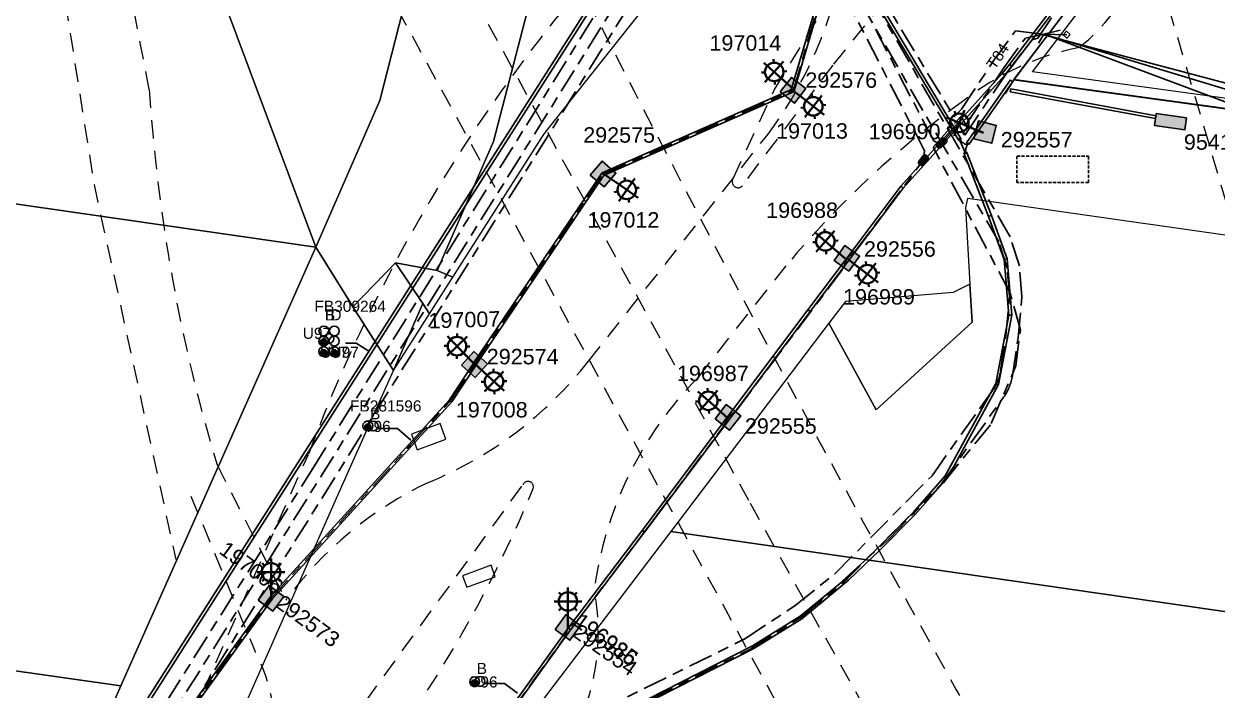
# Model space of a CAD drawing. Header units: metres. Extents: x 300929 to 302396, y 6244220 to 6246836.
# Drawn here: x 301390.1 to 301583.7, y 6244693.1 to 6244801.2 of the extents above; entities that cross this region are included whole.
import ezdxf
from ezdxf.enums import TextEntityAlignment as Align

# ---------------------------------------------------------------- set-up
doc = ezdxf.new("R2010")
doc.units = ezdxf.units.M
for name, pattern in [('Cable Exist UG', [8.2, 4, -1.2, 1.8, -1.2]), ('Dash', [5, 3, -2]), ('DASHED', [0.75, 0.5, -0.25])]:
    doc.linetypes.add(name, pattern=pattern)
doc.layers.get('0').update_dxf_attribs({"color": 6})
for name, color, linetype in [('$0$_User Miscellaneous1', 7, 'Continuous'), ('_User Miscellaneous1', 7, 'Continuous'), ('_User Miscellaneous5', 7, 'Continuous'), ('Duct_SP_EXT', 7, 'Continuous'), ('Equip_SL_EXT', 7, 'Continuous'), ('Equip_SP_SL_EXT', 7, 'Continuous'), ('Mains_HV_MOD', 3, 'Continuous'), ('Mains_LV_EXT', 7, 'Continuous'), ('Mains_SL_EXT', 7, 'Continuous'), ('Mains_SL_MOD', 3, 'Continuous'), ('Services_SP_EXT', 7, 'Continuous'), ('SupportsUG_SP_LV_EXT', 7, 'Continuous'), ('SupportsUG_SP_LV_SL_EXT', 7, 'Continuous'), ('Trench_SP_EXT', 7, 'Continuous')]:
    doc.layers.add(name, color=color, linetype=linetype)
for name, color, linetype, lineweight in [('Cadastre Developer_SP_EXT', 7, 'Continuous', 5), ('Cadastre Land Parcels_SP_EXT', 7, 'Continuous', 5), ('Cadastre Roads_SP_EXT', 7, 'Continuous', 5)]:
    doc.layers.add(name, color=color, linetype=linetype, lineweight=lineweight)
doc.layers.add('UNKNOWN_FEATURES', color=1, linetype='DASHED', plot=False)
doc.styles.add('COLUMN_LABEL', font='arial.ttf')
doc.styles.add('iecARIAL', font='arial.ttf', dxfattribs={"height": 2})
doc.styles.add('POLE_LABEL', font='arial.ttf')
doc.styles.get("Standard").update_dxf_attribs({"font": 'arial.ttf'})

# ---------------------------------------------------------------- blocks, each defined once
blk = doc.blocks.new('COLUMN_EXT')
blk.add_hatch(color=256).paths.add_polyline_path([(-1.49, 1.48), (-1.49, -1.49), (1.48, -1.49), (1.48, 1.48)])
blk.add_lwpolyline([(-1.49, -1.49), (1.48, -1.49), (1.48, 1.48), (-1.49, 1.48)], close=True)
for tag, height, style, flags, p in [('ASSET_NUM', 2.5, 'COLUMN_LABEL', 8, (2, 2)), ('STRUCTURE_PLANT_NUMBER', 0.2, 'POLE_LABEL', 9, (1.81, 0.03)), ('STREET_CODE', 0.2, 'COLUMN_LABEL', 9, (1.81, -0.2))]:
    blk.add_attdef(tag, text='', height=height, dxfattribs=dict(style=style, flags=flags)).set_placement(p, align=Align.MIDDLE_LEFT)
at = {"flags": 9}
for tag, p in [('COLUMN_TYPE', (1.81, -0.4)), ('OWNED_BY', (1.81, -0.6)), ('STATE', (1.81, -0.8)), ('USAGE', (1.81, -1)), ('STREETNAME', (1.81, -1.6)), ('SUBURB', (1.81, -1.8)), ('LEGEND', (1.81, -1.2)), ('LOCATION', (1.81, -1.4)), ('NOTES', (1.81, -2))]:
    blk.add_attdef(tag, text='', height=0.2, dxfattribs=at).set_placement(p, align=Align.MIDDLE_LEFT)
at = {"flags": 1}
blk.add_attdef('Z', (1.81, -2.35), '', height=0.2, dxfattribs=at)
blk = doc.blocks.new('PILLAR_EXT')
blk.add_hatch(color=256).paths.add_polyline_path([(-2.475, 0.99), (-2.475, -0.99), (2.475, -0.99), (2.475, 0.99)])
blk.add_lwpolyline([(-2.475, -0.99), (2.475, -0.99), (2.475, 0.99), (-2.475, 0.99)], close=True)
at = {"style": 'iecARIAL', "flags": 8}
blk.add_attdef('ASSET_NUM', (1.5, 3.5), '', height=2.5, dxfattribs=at)
for tag, p, flags in [('OWNED_BY', (0, -0.2), 9), ('STATE', (0, -0.4), 9), ('SUPPORT_TYPE', (0, -0.6), 9), ('STREETNAME', (0, -1.8), 9), ('SUBURB', (0, -2), 1), ('USAGE', (0, -0.8), 9), ('LEGEND', (0, -1), 9), ('LOCATION', (0, -1.2), 9), ('NOTES', (0, -1.4), 9), ('PARENT', (0, -1.6), 9)]:
    blk.add_attdef(tag, p, '', height=0.2, dxfattribs=dict(flags=flags))
blk = doc.blocks.new('DUCT_EXT')
blk.add_circle((0, 0.8), 0.8)
at = {"flags": 1}
blk.add_attdef('Z', (0, 0), '', height=0.2, dxfattribs=at)
at = {"flags": 9}
for tag, p in [('DUCT_CODE', (0, 0)), ('XSECT_TYPE', (0, -0.2)), ('STATE', (0, -0.6)), ('FB_REFERENCE', (0, -0.4)), ('NOTES', (0, -0.8))]:
    blk.add_attdef(tag, text='', height=0.2, dxfattribs=at).set_placement(p, align=Align.MIDDLE_LEFT)
blk = doc.blocks.new('*U53')
at = {"lineweight": 40}
for p, q in [((0, 1.97), (0, 6.47)), ((-2.25, 4.22), (2.25, 4.22)), ((-1.46, 5.68), (-1.06, 5.28)), ((1.46, 5.68), (1.06, 5.28)), ((-1.46, 2.76), (-1.06, 3.16)), ((0, 0), (0, 2.72)), ((1.46, 2.76), (1.06, 3.16))]:
    blk.add_line(p, q, dxfattribs=at)
blk.add_circle((0, 4.22), 1.5, dxfattribs=at)
at = {"style": 'iecARIAL', "flags": 8}
blk.add_attdef('ASSET_NUM', (1.5, 1.5), '', height=2.5, dxfattribs=at)
for tag, p, height, flags in [('OPERATING_VOLTAGE', (0.98, -1.65), 0.2, 9), ('ORIENTATION', (0.98, -1.85), 0.2, 9), ('OWNED_BY', (0.98, -2.05), 0.2, 9), ('CONSTRUCTED_VOLTAGE', (0.98, -0.65), 0.2, 9), ('CONTROL_TYPE', (0.98, -0.85), 0.2, 9), ('LANTERN_PURPOSE', (0.98, -1.05), 0.2, 9), ('LANTERN_TYPE', (0.98, -1.25), 0.2, 9), ('NO_PHASES', (0.98, -1.45), 0.2, 9), ('LNUMBER', (2.18, -3.25), 2.5, 8), ('STATE', (0.98, -2.25), 0.2, 9), ('USAGE', (0.98, -2.45), 0.2, 9), ('CEXIST', (0.98, -2.65), 0.2, 9), ('CNEW', (0.98, -2.85), 0.2, 9), ('CNUMBER', (0.98, -3.05), 0.2, 9), ('CREMOVE', (0.98, -3.25), 0.2, 9), ('CREPLACE', (0.98, -3.45), 0.2, 9), ('LKINGHEIGHT', (0.98, -3.65), 0.2, 9), ('LBRACKET', (0.98, -3.85), 0.2, 9), ('LBRACKETVOCAB', (0.98, -4.05), 0.2, 9), ('LCATEGORY', (0.98, -4.25), 0.2, 9), ('LCHARGE1', (0.98, -4.45), 0.2, 9), ('LCHARGE1PERCENT', (0.98, -4.65), 0.2, 9), ('LCHARGE2', (0.98, -4.85), 0.2, 9), ('LCHARGE2PERCENT', (0.98, -5.05), 0.2, 9), ('LCHARGE3', (0.98, -5.25), 0.2, 9), ('LCHARGE3PERCENT', (0.98, -5.45), 0.2, 9), ('LEXIST', (0.98, -5.65), 0.2, 9), ('LLAMP', (0.98, -5.85), 0.2, 9), ('LLAMPVOCAB', (0.98, -6.05), 0.2, 9), ('LMAST', (0.98, -6.25), 0.2, 9), ('LMASTVOCAB', (0.98, -6.45), 0.2, 9), ('LNEW', (0.98, -6.65), 0.2, 9), ('LANTNUMBER', (0.98, -6.85), 0.2, 9), ('LOUTREACH', (0.98, -7.25), 0.2, 9), ('LOUTREACHVOCAB', (0.98, -7.45), 0.2, 9), ('LRATECODE', (0.98, -7.65), 0.2, 9), ('LREMOVE', (0.98, -7.85), 0.2, 9), ('STREETNAME', (0.98, -9.25), 0.2, 9), ('SUBURB', (0.98, -9.45), 0.2, 1), ('LREPLACE', (0.98, -8.05), 0.2, 9), ('LTYPE', (0.98, -8.25), 0.2, 9), ('LTYPEVOCAB', (0.98, -8.45), 0.2, 9), ('LEGEND', (0.98, -8.65), 0.2, 9), ('LOCATION', (0.98, -8.85), 0.2, 9), ('NOTES', (0.98, -9.05), 0.2, 9)]:
    blk.add_attdef(tag, p, '', height=height, dxfattribs=dict(flags=flags))
blk = doc.blocks.new('CCP_EXT')
at = {"flags": 9}
for tag, p in [('STATE', (0, -1.8)), ('NOTES', (0, -2))]:
    blk.add_attdef(tag, text='', height=0.2, dxfattribs=at).set_placement(p, align=Align.MIDDLE_LEFT)
blk.add_wipeout([(0, 0.57), (0.57, 0), (0, -0.57), (-0.57, 0)])
blk.add_lwpolyline([(-0.57, 0), (0, 0.57), (0.57, 0), (0, -0.57), (-0.57, 0)])
at = {"flags": 1}
blk.add_attdef('Z', (0, 0), '', height=0.2, dxfattribs=at)
at = {"flags": 9}
for tag, p in [('CCP_TYPE', (0, 0)), ('CONSTRUCTED_VOLTAGE', (0, -0.2)), ('OPERATING_VOLTAGE', (0, -0.6)), ('ORIENTATION', (0, -0.8)), ('OWNED_BY', (0, -1)), ('NO_PHASES', (0, -0.4)), ('USAGE', (0, -1.2)), ('LEGEND', (0, -1.4)), ('LIFE_SUPPORT', (0, -1.6))]:
    blk.add_attdef(tag, text='', height=0.2, dxfattribs=at).set_placement(p, align=Align.MIDDLE_LEFT)
blk = doc.blocks.new('SL_STJ_EXT')
h = blk.add_hatch(color=256)
edge = h.paths.add_edge_path()
edge.add_ellipse((-0.59, 0.13), major_axis=(0.226, 0.226), ratio=1, start_angle=45, end_angle=135)
edge.add_line((-0.91, 0.13), (-0.91, -0.13))
edge.add_ellipse((-0.59, -0.13), major_axis=(0.226, 0.226), ratio=1, start_angle=135, end_angle=225)
edge.add_line((-0.59, -0.45), (0.59, -0.45))
edge.add_ellipse((0.59, -0.13), major_axis=(-0.226, 0.226), ratio=1, start_angle=135, end_angle=225)
edge.add_line((0.91, -0.13), (0.91, 0.13))
edge.add_ellipse((0.59, 0.13), major_axis=(-0.226, 0.226), ratio=1, start_angle=225, end_angle=315)
edge.add_line((0.59, 0.45), (-0.59, 0.45))
blk.add_lwpolyline([(-0.91, 0.13), (-0.91, -0.13, 0.414214), (-0.59, -0.45), (0.59, -0.45, 0.414214), (0.91, -0.13), (0.91, 0.13, 0.414214), (0.59, 0.45), (-0.59, 0.45, 0.414214)], format="xyb", close=True)
at = {"flags": 1}
blk.add_attdef('Z', (0, 0), '', height=0.2, dxfattribs=at)
at = {"flags": 9}
for tag, p in [('ORIENTATION', (0, 0)), ('USAGE', (0, -0.2)), ('LEGEND', (0, -0.4)), ('NOTES', (0, -0.6))]:
    blk.add_attdef(tag, text='', height=0.2, dxfattribs=at).set_placement(p, align=Align.MIDDLE_LEFT)
blk = doc.blocks.new('CABLE_LARGE_EXT')
h = blk.add_hatch(color=256)
edge = h.paths.add_edge_path()
edge.add_arc((0, 0.55), 0.55, 0, 360)
blk.add_circle((0, 0.55), 0.55)
at = {"flags": 1}
blk.add_attdef('Z', (0, 0), '', height=0.2, dxfattribs=at)
at = {"flags": 9}
for tag, p in [('COND_CODE', (0, 0)), ('STATE', (0, -0.4)), ('XSECT_SIZE', (0, -0.6)), ('FB_REFERENCE', (0, -0.2)), ('NOTES', (0, -0.8))]:
    blk.add_attdef(tag, text='', height=0.2, dxfattribs=at).set_placement(p, align=Align.MIDDLE_LEFT)

msp = doc.modelspace()

# ---------------------------------------------------------------- linework, layer by layer
at = {"layer": '_User Miscellaneous1', "lineweight": 0}
for p, q in [((301550.68, 6244792.12), (301549.28, 6244789.83)), ((301574.68, 6244788.83), (301582.47, 6244787.77))]:
    msp.add_line(p, q, dxfattribs=at)
at = {"layer": '_User Miscellaneous5'}
for p, q in [((301407.97, 6244688.34), (301510.41, 6244848.98)), ((301408.37, 6244688.08), (301510.81, 6244848.72)), ((301527.37, 6244833.95), (301514.6, 6244790.45)), ((301527.83, 6244833.82), (301515.06, 6244790.31)), ((301527.39, 6244806.24), (301541.77, 6244782.25)), ((301527.8, 6244806.49), (301542.18, 6244782.49)), ((301548.83, 6244793.11), (301550.02, 6244794.57)), ((301550.02, 6244794.57), (301550.01, 6244794.56)), ((301550.01, 6244794.56), (301550.2, 6244794.41)), ((301550.02, 6244794.57), (301550.2, 6244794.41)), ((301550.39, 6244794.26), (301550.2, 6244794.41)), ((301550.39, 6244794.27), (301550.2, 6244794.41)), ((301541.59, 6244785.07), (301548.83, 6244793.11)), ((301541.95, 6244784.75), (301549.2, 6244792.8)), ((301548.83, 6244793.11), (301549.02, 6244792.96)), ((301549.2, 6244792.8), (301549.02, 6244792.96)), ((301549.2, 6244792.8), (301550.39, 6244794.26)), ((301550.39, 6244794.26), (301550.39, 6244794.27)), ((301514.73, 6244790.6), (301483.9, 6244777.01)), ((301514.73, 6244790.6), (301514.83, 6244790.38)), ((301543.03, 6244781.88), (301550.14, 6244792.08)), ((301543.42, 6244781.61), (301550.53, 6244791.8)), ((301550.14, 6244792.08), (301550.33, 6244791.94)), ((301550.21, 6244790.64), (301550.16, 6244790.4)), ((301550.21, 6244790.64), (301573.79, 6244786.28)), ((301550.53, 6244791.8), (301550.33, 6244791.94)), ((301514.93, 6244790.16), (301484.22, 6244776.62)), ((301514.6, 6244790.45), (301514.83, 6244790.38)), ((301514.93, 6244790.16), (301514.83, 6244790.38)), ((301515.06, 6244790.31), (301514.83, 6244790.38)), ((301550.12, 6244790.16), (301550.16, 6244790.4)), ((301550.12, 6244790.16), (301573.7, 6244785.81)), ((301532.38, 6244774.84), (301541.59, 6244785.07)), ((301532.75, 6244774.53), (301541.95, 6244784.75)), ((301541.59, 6244785.07), (301541.77, 6244784.91)), ((301541.59, 6244785.07), (301541.77, 6244784.91)), ((301541.95, 6244784.75), (301541.77, 6244784.91)), ((301541.95, 6244784.75), (301541.77, 6244784.91)), ((301573.7, 6244785.81), (301573.75, 6244786.05)), ((301573.79, 6244786.28), (301573.75, 6244786.05)), ((301541.77, 6244782.25), (301541.97, 6244782.37)), ((301542.18, 6244782.49), (301541.97, 6244782.37)), ((301543.03, 6244781.88), (301543.22, 6244781.75)), ((301543.42, 6244781.61), (301543.22, 6244781.75)), ((301542.61, 6244780.23), (301542.83, 6244780.32)), ((301546.61, 6244769.94), (301542.61, 6244780.23)), ((301543.05, 6244780.4), (301542.83, 6244780.32)), ((301547.06, 6244770.11), (301543.05, 6244780.4)), ((301483.9, 6244777.01), (301483.85, 6244776.94)), ((301483.9, 6244777.01), (301484.06, 6244776.81)), ((301483.85, 6244776.94), (301484.05, 6244776.8)), ((301484.25, 6244776.67), (301484.05, 6244776.8)), ((301484.22, 6244776.62), (301484.06, 6244776.81)), ((301484.22, 6244776.62), (301484.25, 6244776.67)), ((301523.61, 6244763.18), (301532.38, 6244774.84)), ((301523.99, 6244762.89), (301532.75, 6244774.53)), ((301532.38, 6244774.84), (301532.57, 6244774.69)), ((301532.75, 6244774.53), (301532.57, 6244774.69)), ((301546.61, 6244769.94), (301546.84, 6244770.03)), ((301549.13, 6244762.95), (301546.61, 6244769.94)), ((301547.06, 6244770.11), (301546.84, 6244770.03)), ((301549.6, 6244763.05), (301547.06, 6244770.11)), ((301523.61, 6244763.18), (301523.8, 6244763.03)), ((301523.99, 6244762.89), (301523.8, 6244763.03)), ((301549.13, 6244762.95), (301549.36, 6244763)), ((301549.89, 6244753.93), (301549.13, 6244762.95)), ((301549.6, 6244763.05), (301549.36, 6244763)), ((301550.38, 6244753.91), (301549.6, 6244763.05)), ((301547.76, 6244742.83), (301549.89, 6244753.93)), ((301548.22, 6244742.66), (301550.38, 6244753.91)), ((301549.89, 6244753.93), (301550.13, 6244753.92)), ((301550.38, 6244753.91), (301550.13, 6244753.92)), ((301539.59, 6244727.86), (301547.76, 6244742.83)), ((301539.98, 6244727.58), (301548.22, 6244742.66)), ((301547.76, 6244742.83), (301547.99, 6244742.74)), ((301548.22, 6244742.66), (301547.99, 6244742.74)), ((301534.35, 6244721.88), (301539.59, 6244727.86)), ((301534.7, 6244721.55), (301539.98, 6244727.58)), ((301539.59, 6244727.86), (301539.79, 6244727.72)), ((301539.98, 6244727.58), (301539.79, 6244727.72)), ((301528.59, 6244716.1), (301534.35, 6244721.88)), ((301528.92, 6244715.76), (301534.7, 6244721.55)), ((301534.35, 6244721.88), (301534.53, 6244721.72)), ((301534.7, 6244721.55), (301534.53, 6244721.72)), ((301523.54, 6244711.26), (301528.59, 6244716.1)), ((301523.86, 6244710.9), (301528.92, 6244715.76)), ((301528.59, 6244716.1), (301528.76, 6244715.93)), ((301528.92, 6244715.76), (301528.76, 6244715.93)), ((301516.04, 6244705.06), (301523.54, 6244711.26)), ((301523.54, 6244711.26), (301523.7, 6244711.08)), ((301516.32, 6244704.67), (301523.86, 6244710.9)), ((301523.86, 6244710.9), (301523.7, 6244711.08)), ((301508.28, 6244700.27), (301516.04, 6244705.06)), ((301508.51, 6244699.85), (301516.32, 6244704.67)), ((301516.04, 6244705.06), (301516.18, 6244704.87)), ((301516.32, 6244704.67), (301516.18, 6244704.87)), ((301477.02, 6244684.38), (301508.28, 6244700.27)), ((301477.26, 6244683.96), (301508.51, 6244699.85)), ((301508.28, 6244700.27), (301508.39, 6244700.06)), ((301508.51, 6244699.85), (301508.39, 6244700.06))]:
    msp.add_line(p, q, dxfattribs=at)
at = {"layer": 'Cadastre Developer_SP_EXT', "linetype": 'Dash'}
for points in [[(301375.98, 6244925.5), (301345.54, 6244999.92), (301448.25, 6244808), (301526.39, 6244665.04)], [(301410.42, 6244790.53), (301397.35, 6244857.71)], [(301391.35, 6244839.19), (301401.45, 6244775.1), (301414.73, 6244714.26)], [(301574.41, 6244808.61), (301614.06, 6244674.27)], [(301481.7, 6244746.46), (301510.83, 6244783.29)], [(301499.51, 6244743.88), (301513.92, 6244762.14)], [(301423.34, 6244666.5), (301400.2, 6244636.96), (301386.7, 6244619.81), (301436.23, 6244731.33)], [(301421.43, 6244729.61), (301432.57, 6244707.68)], [(301417.17, 6244724.56), (301427.52, 6244699.48)]]:
    msp.add_lwpolyline(points, dxfattribs=at)
for points in [[(301436.23, 6244731.33, -0.10941), (301497.44, 6244825.33)], [(301561.34, 6244797.36, 0.240923), (301573.24, 6244824.03)], [(301510.83, 6244783.29, 0.132169), (301523.77, 6244816.12)], [(301542.53, 6244788.7, -0.116185), (301561.34, 6244797.36)], [(301421.43, 6244729.61, -0.057737), (301410.42, 6244790.53)], [(301513.92, 6244762.14, -0.062626), (301542.53, 6244788.7)], [(301455.7, 6244726.79, 0.130836), (301481.7, 6244746.46)], [(301482.61, 6244709.29, -0.1632), (301499.51, 6244743.88)], [(301425.01, 6244663.06), (301471.06, 6244726.41), (301471.06, 6244726.41, -0.971458), (301472.7, 6244725.77), (301472.7, 6244725.77, -0.051952), (301452.8, 6244688.89)], [(301432.57, 6244707.68, -0.123092), (301455.7, 6244726.79)], [(301476.46, 6244681.35, 0.208429), (301482.61, 6244709.29)], [(301427.52, 6244699.48, -0.31575), (301423.34, 6244666.5)]]:
    msp.add_lwpolyline(points, format="xyb", dxfattribs=at)
at = {"layer": 'Cadastre Land Parcels_SP_EXT', "linetype": 'Continuous'}
msp.add_lwpolyline([(301719.92, 6245022.8), (301684.07, 6244967.45), (301575.13, 6244824.19), (301559.28, 6244803.38), (301550.68, 6244792.12), (301855.44, 6244750.39)], dxfattribs=at)
for points in [[(301398.6, 6244846.66), (301304.3, 6244860.35), (301293.21, 6244785.69), (301437.43, 6244764.96), (301416.15, 6244821.99), (301398.6, 6244846.66)], [(301466.27, 6244782.11), (301486.2, 6244858.8), (301465.92, 6244860.58), (301465.61, 6244859.41), (301465.08, 6244857.33), (301460.33, 6244837.71), (301447.81, 6244788.72), (301437.42, 6244764.96), (301442.79, 6244756.34), (301443.45, 6244755.29), (301450.36, 6244762.41), (301457.13, 6244761.14), (301466.27, 6244782.11)], [(301474.14, 6244782.73), (301474.71, 6244783.6), (301488.5, 6244800.99), (301492.06, 6244805.49), (301513.34, 6244827.71), (301493.48, 6244858.19), (301486.2, 6244858.8), (301466.27, 6244782.11), (301457.13, 6244761.14), (301459.68, 6244760.06), (301474.14, 6244782.73)], [(301460.33, 6244837.71), (301398.6, 6244846.66), (301416.15, 6244821.99), (301437.43, 6244764.96), (301447.81, 6244788.72), (301460.33, 6244837.71)], [(301405.81, 6244693.79), (301437.43, 6244764.96), (301293.21, 6244785.69), (301282.41, 6244711.31), (301405.81, 6244693.79)], [(301666.14, 6244755.25), (301596.76, 6244765.2), (301547.83, 6244772.2), (301543.2, 6244772.87), (301542.88, 6244771.36), (301543.57, 6244758.97), (301543.92, 6244752.77), (301528.38, 6244738.55), (301520.71, 6244752.64), (301495.02, 6244718.84), (301657.49, 6244695.37), (301666.14, 6244755.25)], [(301454.8, 6244755.8), (301450.36, 6244762.41), (301443.45, 6244755.29), (301450.05, 6244744.94), (301454.8, 6244755.8)], [(301543.92, 6244752.77), (301543.57, 6244758.97), (301540.88, 6244757.59), (301523.39, 6244756.16), (301520.71, 6244752.64), (301528.38, 6244738.55), (301543.92, 6244752.77)], [(301455.91, 6244754.15), (301454.8, 6244755.8), (301450.05, 6244744.94), (301455.91, 6244754.15)], [(301458.52, 6244733.8), (301457.61, 6244736.33), (301452.99, 6244734.61), (301453.9, 6244732.07), (301458.52, 6244733.8)], [(301657.49, 6244695.37), (301495.02, 6244718.84), (301477.82, 6244696.19), (301477.14, 6244695.28), (301453.4, 6244664.02), (301648.89, 6244635.78), (301657.49, 6244695.37)], [(301466.54, 6244711.49), (301465.87, 6244713.37), (301461.24, 6244711.65), (301461.92, 6244709.77), (301466.54, 6244711.49)], [(301365.35, 6244623.15), (301393.24, 6244665.07), (301405.81, 6244693.79), (301282.41, 6244711.31), (301260.85, 6244562.09), (301311.59, 6244554.74), (301323.37, 6244560.02), (301365.35, 6244623.15)]]:
    msp.add_lwpolyline(points, close=True, dxfattribs=at)
at = {"layer": 'Cadastre Roads_SP_EXT', "linetype": 'Continuous'}
for points in [[(301416.26, 6244668.64), (301441.21, 6244725.22), (301450.05, 6244744.94), (301443.45, 6244755.29), (301442.79, 6244756.34), (301437.42, 6244764.96), (301405.81, 6244693.78), (301393.24, 6244665.07), (301374.33, 6244621.86), (301365.35, 6244623.15), (301323.37, 6244560.02), (301362.25, 6244543.35), (301370.02, 6244554.3), (301370.99, 6244555.58), (301380.12, 6244567.59), (301389.25, 6244579.59), (301398.37, 6244591.6), (301407.5, 6244603.61), (301411.77, 6244609.24), (301390.82, 6244611.45), (301416.26, 6244668.64)], [(301459.68, 6244760.06), (301457.13, 6244761.14), (301450.36, 6244762.41), (301454.8, 6244755.8), (301455.91, 6244754.15), (301459.68, 6244760.06)]]:
    msp.add_lwpolyline(points, close=True, dxfattribs=at)
at = {"layer": 'Duct_SP_EXT'}
for p, q in [((301483.85, 6244776.94), (301462.99, 6244746.05)), ((301484.25, 6244776.67), (301463.38, 6244745.78)), ((301483.85, 6244776.94), (301484.05, 6244776.8)), ((301484.25, 6244776.67), (301484.05, 6244776.8)), ((301517.3, 6244754.79), (301523.61, 6244763.18)), ((301517.68, 6244754.5), (301523.99, 6244762.89)), ((301523.61, 6244763.18), (301523.8, 6244763.03)), ((301523.99, 6244762.89), (301523.8, 6244763.03)), ((301504.23, 6244737.41), (301517.3, 6244754.79)), ((301504.61, 6244737.12), (301517.68, 6244754.5)), ((301517.3, 6244754.79), (301517.3, 6244754.79)), ((301517.3, 6244754.79), (301517.49, 6244754.64)), ((301517.3, 6244754.79), (301517.49, 6244754.64)), ((301517.68, 6244754.5), (301517.49, 6244754.64)), ((301517.68, 6244754.5), (301517.49, 6244754.64)), ((301517.68, 6244754.5), (301517.68, 6244754.5)), ((301462.98, 6244746.04), (301459.11, 6244740.17)), ((301462.99, 6244746.05), (301462.98, 6244746.04)), ((301462.98, 6244746.04), (301463.18, 6244745.9)), ((301462.99, 6244746.05), (301463.19, 6244745.91)), ((301462.99, 6244746.05), (301463.19, 6244745.91)), ((301463.38, 6244745.77), (301459.49, 6244739.88)), ((301463.38, 6244745.77), (301463.18, 6244745.9)), ((301463.39, 6244745.78), (301463.19, 6244745.91)), ((301463.38, 6244745.78), (301463.19, 6244745.91)), ((301463.39, 6244745.78), (301463.38, 6244745.77)), ((301459.11, 6244740.17), (301429.99, 6244708.15)), ((301459.11, 6244740.17), (301459.3, 6244740.02)), ((301459.49, 6244739.88), (301430.35, 6244707.83)), ((301459.49, 6244739.88), (301459.3, 6244740.02)), ((301490.38, 6244719), (301504.23, 6244737.41)), ((301490.77, 6244718.71), (301504.61, 6244737.12)), ((301504.23, 6244737.41), (301504.42, 6244737.26)), ((301504.23, 6244737.41), (301504.42, 6244737.26)), ((301504.61, 6244737.12), (301504.42, 6244737.26)), ((301504.61, 6244737.12), (301504.42, 6244737.26)), ((301478.4, 6244703.13), (301490.38, 6244719)), ((301490.38, 6244719), (301490.57, 6244718.86)), ((301490.77, 6244718.71), (301490.57, 6244718.86)), ((301478.78, 6244702.84), (301490.77, 6244718.71)), ((301429.98, 6244708.13), (301401.84, 6244669.35)), ((301430.37, 6244707.85), (301402.23, 6244669.07)), ((301429.98, 6244708.13), (301430.17, 6244707.99)), ((301429.99, 6244708.15), (301430.17, 6244707.99)), ((301430.37, 6244707.85), (301430.17, 6244707.99)), ((301430.35, 6244707.83), (301430.17, 6244707.99)), ((301461.25, 6244679.41), (301478.4, 6244703.13)), ((301461.64, 6244679.13), (301478.79, 6244702.85)), ((301478.4, 6244703.13), (301478.59, 6244702.99)), ((301478.4, 6244703.13), (301478.59, 6244702.99)), ((301478.79, 6244702.85), (301478.59, 6244702.99)), ((301478.78, 6244702.84), (301478.59, 6244702.99))]:
    msp.add_line(p, q, dxfattribs=at)
for points in [[(301442.26, 6244749.4), (301444, 6244749.4), (301446.03, 6244748.1)], [(301447.39, 6244735.55), (301450.69, 6244735.55), (301452.87, 6244733.61)], [(301464.78, 6244694.14), (301468.07, 6244694.14), (301470.15, 6244692.58)]]:
    msp.add_lwpolyline(points, dxfattribs=at)
at = {"layer": 'Mains_HV_MOD', "linetype": 'Cable Exist UG'}
for points in [[(301476.01, 6244686.06), (301507.05, 6244701.39), (301515.24, 6244706.8), (301521.65, 6244711.96), (301537.43, 6244727.86), (301545.12, 6244738.71), (301547.27, 6244741.7), (301547.27, 6244741.7, 0.119573), (301548.57, 6244744.91), (301548.57, 6244744.91), (301549.41, 6244750.54), (301550, 6244756.91), (301549.63, 6244761.53), (301548.26, 6244765.81), (301514.85, 6244823.68), (301499.5, 6244846.89), (301496.82, 6244862.49), (301496.82, 6244862.49), (301473.97, 6244901.81)], [(301350.9, 6244529.16), (301351.94, 6244530.69), (301352.85, 6244535.42), (301368.23, 6244556.93), (301450.11, 6244666.19), (301477.01, 6244684.32), (301508.05, 6244699.65), (301516.42, 6244705.19), (301522.99, 6244710.47), (301538.96, 6244726.57), (301549.05, 6244740.6), (301549.05, 6244740.6, 0.119392), (301550.47, 6244744.11), (301550.47, 6244744.11), (301551.4, 6244750.3), (301552, 6244756.9), (301551.61, 6244761.92), (301550.1, 6244766.63), (301516.54, 6244824.74), (301503.3, 6244844.8), (301498.65, 6244851.89), (301493.53, 6244856.2)]]:
    msp.add_lwpolyline(points, format="xyb", dxfattribs=at)
for points in [[(301331.01, 6244566.08), (301368.77, 6244622.86), (301368.77, 6244622.86), (301381.49, 6244641.99), (301381.49, 6244641.99), (301395.85, 6244663.6), (301436.97, 6244729.06), (301436.97, 6244729.06), (301512.05, 6244849.75), (301512.05, 6244849.75), (301512.73, 6244850.76)], [(301514.09, 6244849.28), (301397.65, 6244662.66), (301383.15, 6244640.88), (301380.67, 6244637.15), (301369.51, 6244620.38), (301332.99, 6244565.47)]]:
    msp.add_lwpolyline(points, dxfattribs=at)
at = {"layer": 'Mains_LV_EXT', "linetype": 'Cable Exist UG'}
for points in [[(301528.26, 6244807.25), (301541.02, 6244786.07), (301542.23, 6244787.34), (301542.23, 6244787.34), (301547.42, 6244795.19), (301550.96, 6244800.05), (301555.58, 6244799.5)], [(301451, 6244665.67), (301476.94, 6244684.41), (301507.85, 6244699.66), (301516.82, 6244705.35), (301530.46, 6244717.64), (301539.22, 6244726.67), (301547.05, 6244736.33), (301551.03, 6244745.72), (301551.77, 6244751.51), (301550.12, 6244757.46), (301537.59, 6244781.19), (301542.17, 6244786.19), (301542.94, 6244784.78), (301549.06, 6244794.05), (301552.58, 6244798.87), (301555.58, 6244799.5)]]:
    msp.add_lwpolyline(points, dxfattribs=at)
at = {"layer": 'Mains_SL_EXT', "linetype": 'Cable Exist UG'}
for points in [[(301514.96, 6244790.41), (301527.6, 6244833.89)], [(301484.06, 6244776.81), (301514.96, 6244790.41)], [(301523.61, 6244763.15), (301524.97, 6244764.29), (301536.07, 6244779.11)], [(301463.18, 6244745.9), (301484.06, 6244776.81)], [(301504.32, 6244737.34), (301505.68, 6244738.44), (301523.04, 6244761.52), (301523.61, 6244763.15)], [(301430.17, 6244707.99), (301452.77, 6244732.82), (301459.4, 6244740.21), (301463.18, 6244745.9)], [(301478.34, 6244703.25), (301479.69, 6244704.13), (301479.69, 6244704.13), (301491.25, 6244719.41), (301492.72, 6244721.37), (301492.72, 6244721.37), (301503.6, 6244735.85), (301504.32, 6244737.34)], [(301402.01, 6244669.17), (301430.17, 6244707.99)], [(301461.21, 6244679.5), (301462.55, 6244680.4), (301462.55, 6244680.4), (301477.86, 6244701.7), (301478.34, 6244703.25)]]:
    msp.add_lwpolyline(points, dxfattribs=at)
at = {"layer": 'Mains_SL_MOD', "linetype": 'Cable Exist UG'}
for points in [[(301536.07, 6244779.11), (301536.23, 6244780.57), (301524, 6244804.33), (301528.11, 6244809.44)], [(301538.78, 6244781.6), (301537.7, 6244782.2), (301526.4, 6244803.89), (301529.17, 6244807.42), (301528.11, 6244809.23)], [(301542.77, 6244783.12), (301541.74, 6244784.88), (301538.78, 6244781.6)]]:
    msp.add_lwpolyline(points, dxfattribs=at)
at = {"layer": 'Trench_SP_EXT', "linetype": 'Cable Exist UG'}
for points in [[(301554.73, 6244798.05), (301555.58, 6244799.48)], [(301541.77, 6244784.91), (301542.77, 6244783.12)], [(301541.77, 6244782.63), (301542.81, 6244780.29)]]:
    msp.add_lwpolyline(points, dxfattribs=at)
for points in [[(301541.84, 6244782.56, 0.129392), (301542.8, 6244781.68), (301542.8, 6244781.68, 0.390289), (301543.45, 6244781.87)], [(301543.31, 6244781.79, 0.19733), (301542.9, 6244780.08)]]:
    msp.add_lwpolyline(points, format="xyb", dxfattribs=at)
at = {"layer": 'UNKNOWN_FEATURES'}
msp.add_lwpolyline([(301551.21, 6244779.69), (301562.81, 6244779.69), (301562.81, 6244775.45), (301551.18, 6244775.45), (301551.18, 6244779.66)], dxfattribs=at)

# ---------------------------------------------------------------- block references
at = {"layer": 'Duct_SP_EXT'}
for name, p in [('DUCT_EXT', (301438.75, 6244750.54)), ('DUCT_EXT', (301440.45, 6244750.54)), ('DUCT_EXT', (301438.72, 6244748.91)), ('CABLE_LARGE_EXT', (301438.72, 6244748.94)), ('DUCT_EXT', (301439.55, 6244749.32)), ('DUCT_EXT', (301440.42, 6244748.91)), ('DUCT_EXT', (301438.72, 6244747.21)), ('CABLE_LARGE_EXT', (301438.72, 6244747.21)), ('DUCT_EXT', (301440.42, 6244747.21)), ('CABLE_LARGE_EXT', (301440.42, 6244747.21)), ('DUCT_EXT', (301445.88, 6244735.15)), ('DUCT_EXT', (301446.74, 6244735.13)), ('CABLE_LARGE_EXT', (301445.88, 6244735.15)), ('DUCT_EXT', (301463.21, 6244693.65)), ('CABLE_LARGE_EXT', (301463.21, 6244693.65)), ('DUCT_EXT', (301464.07, 6244693.69))]:
    msp.add_blockref(name, p, dxfattribs=at)
at = {"layer": 'Equip_SL_EXT'}
for p, rotation in [((301538.99, 6244781.84), 41.85504254306468), ((301536.02, 6244779.06), 233.9726266516762)]:
    msp.add_blockref('SL_STJ_EXT', p, dxfattribs=dict(at, rotation=rotation))
at = {"layer": 'Equip_SP_SL_EXT'}
ref = msp.add_blockref('*U53', (301514.97, 6244790.57), dxfattribs=dict(at, rotation=48.24227078631289))
ref.add_attrib('ASSET_NUM', '197014', dxfattribs={"layer": '0', "height": 2.5, "style": 'iecARIAL'}).set_placement((301512.97, 6244798.08), align=Align.MIDDLE_RIGHT)
ref = msp.add_blockref('*U53', (301514.83, 6244790.38), dxfattribs=dict(at, rotation=232.295691674946))
ref.add_attrib('ASSET_NUM', '197013', dxfattribs={"layer": '0', "height": 2.5, "style": 'iecARIAL'}).set_placement((301523.78, 6244783.8), align=Align.MIDDLE_RIGHT)
ref = msp.add_blockref('*U53', (301545.76, 6244783.52), dxfattribs=dict(at, rotation=67.73963144868219))
ref.add_attrib('ASSET_NUM', '196990', dxfattribs={"layer": '0', "height": 2.5, "style": 'iecARIAL'}).set_placement((301527.16, 6244783.71), align=Align.MIDDLE_LEFT)
ref = msp.add_blockref('*U53', (301484.43, 6244776.65), dxfattribs=dict(at, rotation=235.190743788575))
ref.add_attrib('ASSET_NUM', '197012', dxfattribs={"layer": '0', "height": 2.5, "style": 'iecARIAL'}).set_placement((301493.18, 6244769.38), align=Align.MIDDLE_RIGHT)
ref = msp.add_blockref('*U53', (301523.31, 6244763.12), dxfattribs=dict(at, rotation=48.9933740129725))
ref.add_attrib('ASSET_NUM', '196988', dxfattribs={"layer": '0', "height": 2.5, "style": 'iecARIAL'}).set_placement((301510.52, 6244770.94), align=Align.MIDDLE_LEFT)
ref = msp.add_blockref('*U53', (301523.59, 6244763.16), dxfattribs=dict(at, rotation=232.2172090578866))
ref.add_attrib('ASSET_NUM', '196989', dxfattribs={"layer": '0', "height": 2.5, "style": 'iecARIAL'}).set_placement((301523, 6244756.89), align=Align.MIDDLE_LEFT)
ref = msp.add_blockref('*U53', (301463.27, 6244745.84), dxfattribs=dict(at, rotation=43.80012820674384))
ref.add_attrib('ASSET_NUM', '197007', dxfattribs={"layer": '0', "height": 2.5, "rotation": 1.6451, "style": 'iecARIAL'}).set_placement((301467.37, 6244753.34), align=Align.MIDDLE_RIGHT)
ref = msp.add_blockref('*U53', (301463.26, 6244746.03), dxfattribs=dict(at, rotation=227.0102712293803))
ref.add_attrib('ASSET_NUM', '197008', dxfattribs={"layer": '0', "height": 2.5, "style": 'iecARIAL'}).set_placement((301471.81, 6244738.57), align=Align.MIDDLE_RIGHT)
ref = msp.add_blockref('*U53', (301504.3, 6244737.23), dxfattribs=dict(at, rotation=48.55463309674877))
ref.add_attrib('ASSET_NUM', '196987', dxfattribs={"layer": '0', "height": 2.5, "style": 'iecARIAL'}).set_placement((301496.04, 6244744.47), align=Align.MIDDLE_LEFT)
ref = msp.add_blockref('*U53', (301430.17, 6244707.99), dxfattribs=at)
ref.add_attrib('ASSET_NUM', '197006', dxfattribs={"layer": '0', "height": 2.5, "rotation": 323.5837, "style": 'iecARIAL'}).set_placement((301431.67, 6244709.49), align=Align.MIDDLE_RIGHT)
ref = msp.add_blockref('*U53', (301478.34, 6244703.25), dxfattribs=at)
ref.add_attrib('ASSET_NUM', '196985', dxfattribs={"layer": '0', "height": 2.5, "rotation": 324.1861, "style": 'iecARIAL'}).set_placement((301479.84, 6244704.75), align=Align.MIDDLE_LEFT)
ref = msp.add_blockref('*U53', (301478.34, 6244703.25), dxfattribs=at)
ref.add_attrib('ASSET_NUM', '196986', dxfattribs={"layer": '0', "height": 2.5, "rotation": 323.5035, "style": 'iecARIAL'}).set_placement((301479.84, 6244704.75), align=Align.MIDDLE_LEFT)
at = {"layer": 'SupportsUG_SP_LV_EXT'}
ref = msp.add_blockref('PILLAR_EXT', (301576.14, 6244785.31), dxfattribs=dict(at, rotation=172.2508547390947))
ref.add_attrib('ASSET_NUM', '95418', dxfattribs={"layer": '0', "height": 2.5, "style": 'iecARIAL'}).set_placement((301578.3, 6244782), align=Align.MIDDLE_LEFT)
at = {"layer": 'SupportsUG_SP_LV_SL_EXT'}
ref = msp.add_blockref('COLUMN_EXT', (301514.87, 6244790.41), dxfattribs=dict(at, rotation=322.1250163573844))
ref.add_attrib('ASSET_NUM', '292576', dxfattribs={"layer": '0', "height": 2.5, "style": 'COLUMN_LABEL'}).set_placement((301516.87, 6244793.3), align=Align.TOP_LEFT)
ref = msp.add_blockref('COLUMN_EXT', (301546.05, 6244783.62), dxfattribs=dict(at, rotation=345.7684335882953))
ref.add_attrib('ASSET_NUM', '292557', dxfattribs={"layer": '0', "height": 2.5, "style": 'COLUMN_LABEL'}).set_placement((301548.59, 6244783.63), align=Align.TOP_LEFT)
ref = msp.add_blockref('COLUMN_EXT', (301484.06, 6244776.81), dxfattribs=dict(at, rotation=319.316027524125))
ref.add_attrib('ASSET_NUM', '292575', dxfattribs={"layer": '0', "height": 2.5, "style": 'COLUMN_LABEL'}).set_placement((301480.83, 6244784.4), align=Align.TOP_LEFT)
ref = msp.add_blockref('COLUMN_EXT', (301523.61, 6244763.15), dxfattribs=dict(at, rotation=54.4623221653795))
ref.add_attrib('ASSET_NUM', '292556', dxfattribs={"layer": '0', "height": 2.5, "style": 'COLUMN_LABEL'}).set_placement((301526.39, 6244765.9), align=Align.TOP_LEFT)
ref = msp.add_blockref('COLUMN_EXT', (301463.18, 6244745.9), dxfattribs=dict(at, rotation=318.012787507406))
ref.add_attrib('ASSET_NUM', '292574', dxfattribs={"layer": '0', "height": 2.5, "style": 'COLUMN_LABEL'}).set_placement((301465.18, 6244748.44), align=Align.TOP_LEFT)
ref = msp.add_blockref('COLUMN_EXT', (301504.32, 6244737.34), dxfattribs=dict(at, rotation=322.3057595345104))
ref.add_attrib('ASSET_NUM', '292555', dxfattribs={"layer": '0', "height": 2.5, "style": 'COLUMN_LABEL'}).set_placement((301507.07, 6244737.18), align=Align.TOP_LEFT)
ref = msp.add_blockref('COLUMN_EXT', (301430.17, 6244707.99), dxfattribs=dict(at, rotation=323.1301023728323))
ref.add_attrib('ASSET_NUM', '292573', dxfattribs={"layer": '0', "height": 2.5, "rotation": 324.0476, "style": 'COLUMN_LABEL'}).set_placement((301432.17, 6244708.74), align=Align.TOP_LEFT)
ref = msp.add_blockref('COLUMN_EXT', (301478.34, 6244703.25), dxfattribs=dict(at, rotation=324.039482784353))
ref.add_attrib('ASSET_NUM', '292554', dxfattribs={"layer": '0', "height": 2.5, "rotation": 324.7412, "style": 'COLUMN_LABEL'}).set_placement((301480.34, 6244704), align=Align.TOP_LEFT)

# ---------------------------------------------------------------- texts
at = {"layer": 'Duct_SP_EXT'}
for s, p in [('FB309264', (301437.2, 6244754.46)), ('B', (301438.9, 6244753.06)), ('D', (301439.8, 6244753.06)), ('U97', (301435.31, 6244750.08)), ('U97', (301438.12, 6244747.01)), ('U97', (301439.82, 6244747.01)), ('FB281596', (301442.98, 6244738.29)), ('B', (301446.23, 6244737.02)), ('T96', (301445.26, 6244734.97)), ('B', (301463.54, 6244695.7)), ('T96', (301462.6, 6244693.51))]:
    msp.add_text(s, height=1.8, dxfattribs=at).set_placement(p)
at = {"layer": 'Mains_LV_EXT'}
msp.add_text('T84', height=1.8, rotation=55.9458, dxfattribs=at).set_placement((301547.63, 6244793.64))

# ---------------------------------------------------------------- next in the draw order: block references
at = {"layer": 'Services_SP_EXT', "rotation": 182.8351874416372}
msp.add_blockref('CCP_EXT', (301559.29, 6244799.41), dxfattribs=at)

# ---------------------------------------------------------------- next in the draw order: linework, layer by layer
at = {"layer": '$0$_User Miscellaneous1', "color": 9, "flags": 128}
msp.add_lwpolyline([(301684.07, 6244967.45), (301729.88, 6244948.66), (301758.98, 6244795.15), (301754.53, 6244764.23), (301550.7, 6244792.14), (301567.22, 6244813.81), (301575.14, 6244824.22), (301590.08, 6244843.87), (301638.47, 6244807.11), (301619.88, 6244782.67)], dxfattribs=at)
at = {"layer": '_User Miscellaneous1', "color": 9, "lineweight": 0, "flags": 128}
msp.add_lwpolyline([(301619.15, 6244784.43), (301553.73, 6244793.39), (301568.53, 6244812.81), (301576.46, 6244823.22), (301590.4, 6244841.55), (301636.16, 6244806.8)], close=True, dxfattribs=at)
at = {"layer": '_User Miscellaneous5'}
for p, q in [((301550.01, 6244794.56), (301557.79, 6244804.8)), ((301550.39, 6244794.27), (301558.17, 6244804.51))]:
    msp.add_line(p, q, dxfattribs=at)
at = {"layer": 'Cadastre Developer_SP_EXT', "linetype": 'Dash'}
msp.add_lwpolyline([(301136.7, 6245418.59), (301154.68, 6245383.4), (301225.13, 6245248.13), (301310.94, 6245085.49), (301422.24, 6244880.1), (301507.92, 6244723.39), (301570.6, 6244611.28)], dxfattribs=at)
for points in [[(301575.04, 6244870.63, -0.704756), (301578.37, 6244869.47), (301578.37, 6244869.47, -0.19317), (301573.65, 6244851.15), (301573.65, 6244851.15, -0.104444), (301568.31, 6244845.51), (301568.31, 6244845.51), (301545.27, 6244824.24), (301521.31, 6244794.48), (301506.93, 6244775.38), (301506.93, 6244775.38, -1.28559), (301505.22, 6244776.2), (301505.22, 6244776.2), (301511.87, 6244790.53), (301519.53, 6244803.06), (301530.43, 6244817.29), (301546.12, 6244836.54), (301574.96, 6244870.63)], [(301597.01, 6244597.83, -0.019885), (301474.72, 6244818.44)]]:
    msp.add_lwpolyline(points, format="xyb", dxfattribs=at)
at = {"layer": 'Mains_HV_MOD', "linetype": 'Cable Exist UG'}
msp.add_lwpolyline([(301333.02, 6244561.9), (301333.83, 6244563.11), (301336.18, 6244566.65), (301336.18, 6244566.65), (301371.18, 6244619.28), (301382.33, 6244636.05), (301384.82, 6244639.77), (301399.33, 6244661.58), (301502.76, 6244827.35), (301507.27, 6244834.57), (301507.27, 6244834.57), (301513.82, 6244845.08), (301517.39, 6244849.84), (301517.39, 6244849.84), (301520.44, 6244849.96), (301612.3, 6244935.87), (301610.33, 6244948.69), (301610.33, 6244948.69), (301611.58, 6244952.07), (301612.36, 6244954.21), (301613.22, 6244956.46), (301613.69, 6244958.33), (301613.69, 6244958.33, 0.085269), (301614.3, 6244966.41)], format="xyb", dxfattribs=at)
at = {"layer": 'Mains_SL_MOD', "linetype": 'Cable Exist UG'}
msp.add_lwpolyline([(301542.77, 6244783.12), (301549.58, 6244793.28), (301549.58, 6244793.28), (301553.66, 6244798.6), (301554.58, 6244798.87), (301558.78, 6244804.99), (301559.4, 6244807)], dxfattribs=at)
at = {"layer": 'Services_SP_EXT'}
for points in [[(301809.41, 6244732.11), (301555.51, 6244799.41)], [(301555.58, 6244799.5), (301752.28, 6244739.96)], [(301555.58, 6244799.5), (301559.29, 6244799.41)], [(301555.64, 6244799.48), (301692.78, 6244748.22)]]:
    msp.add_lwpolyline(points, dxfattribs=at)
at = {"layer": 'Trench_SP_EXT', "linetype": 'Cable Exist UG'}
msp.add_lwpolyline([(301555.58, 6244799.5), (301558.23, 6244800.16)], dxfattribs=at)

doc.saveas('drawing.dxf')
